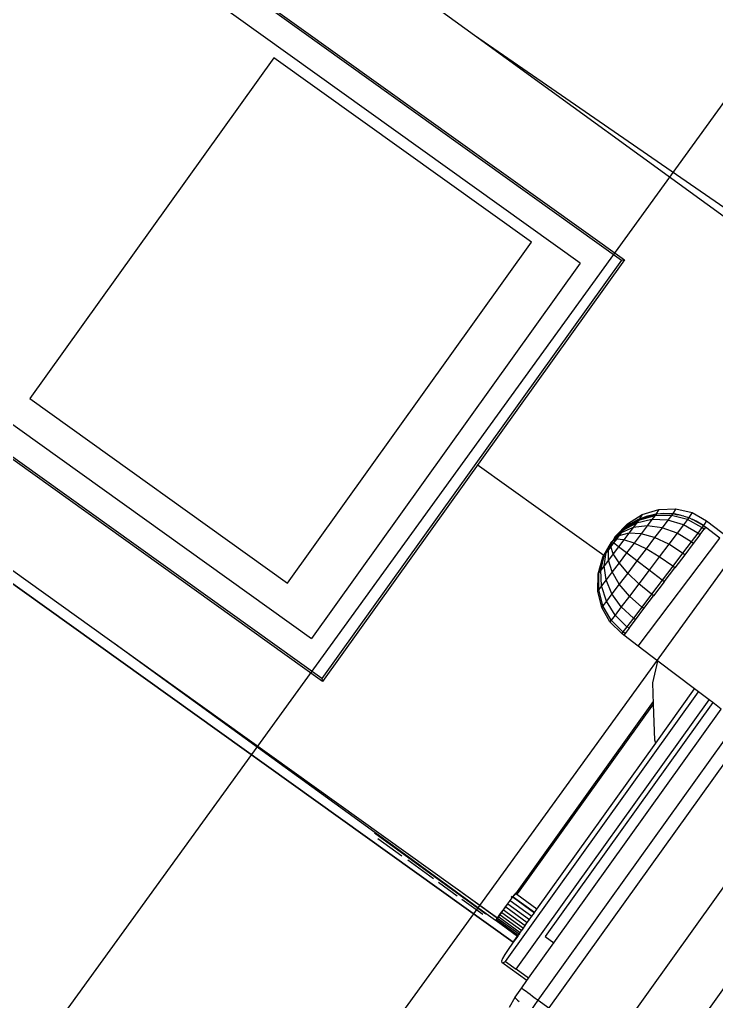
# Model space of a CAD drawing. Header units: metres. Extents: x 141303 to 146299, y 125960 to 127091.
# Drawn here: x 142376.65 to 142377.16, y 126613.816 to 126614.535 of the extents above; entities that cross this region are included whole.
import ezdxf

# ---------------------------------------------------------------- set-up
doc = ezdxf.new("R2010")
doc.units = ezdxf.units.M
doc.header["$MEASUREMENT"] = 0
doc.layers.add('Edges', color=7, linetype='Continuous')
doc.layers.add('NVMI_WALL', color=7, linetype='Continuous', lineweight=30)
doc.layers.add('WALL NEW', color=7, linetype='Continuous', lineweight=25)

# ---------------------------------------------------------------- blocks, each defined once
blk = doc.blocks.new('ultrasound machine pl')
at = {"layer": 'Edges'}
for p, q in [((144.487, 115.723), (144.487, 154.108)), ((144.564, 115.815), (144.564, 154.015)), ((166.217, 154.015), (166.217, 115.815)), ((166.294, 154.108), (166.294, 115.723)), ((140.236, 152.591), (140.24, 102.814)), ((140.24, 102.814), (140.243, 152.593)), ((140.24, 102.814), (140.24, 152.592)), ((145.681, 152.68), (145.681, 117.151)), ((165.1, 117.151), (165.1, 152.68)), ((140.682, 121.64), (140.682, 146.981)), ((170.436, 146.886), (170.303, 126.345)), ((164.618, 132.652), (146.989, 132.652)), ((146.989, 132.652), (146.989, 119.329)), ((164.618, 119.329), (164.618, 132.652)), ((170.303, 126.345), (170.212, 112.258)), ((170.303, 126.345), (170.721, 102.815)), ((140.696, 123.797), (140.682, 121.64)), ((140.682, 121.64), (140.609, 110.242)), ((140.682, 103.947), (140.682, 121.64)), ((146.989, 119.329), (164.618, 119.329)), ((165.1, 117.151), (145.681, 117.151)), ((144.564, 115.815), (144.487, 115.723)), ((166.294, 115.723), (144.487, 115.723)), ((166.217, 115.815), (144.564, 115.815)), ((155.699, 115.743), (155.699, 109.191)), ((166.217, 115.815), (166.294, 115.723)), ((140.584, 110.242), (140.547, 104.442)), ((140.609, 110.242), (140.571, 104.442)), ((140.609, 110.242), (140.584, 110.242)), ((140.477, 109.98), (140.468, 108.73)), ((154.911, 108.935), (155.594, 109.181)), ((154.978, 108.933), (155.65, 109.18)), ((155.117, 108.929), (155.722, 109.178)), ((155.34, 108.923), (155.838, 109.175)), ((155.594, 109.181), (156.322, 109.251)), ((155.65, 109.18), (155.594, 109.181)), ((155.633, 108.916), (155.99, 109.171)), ((155.65, 109.18), (156.345, 109.247)), ((155.722, 109.178), (155.65, 109.18)), ((155.722, 109.178), (156.345, 109.247)), ((155.838, 109.175), (155.722, 109.178)), ((155.838, 109.175), (156.345, 109.247)), ((155.99, 109.171), (155.838, 109.175)), ((155.975, 108.906), (156.167, 109.166)), ((155.99, 109.171), (156.345, 109.247)), ((156.167, 109.166), (155.99, 109.171)), ((156.167, 109.166), (156.368, 109.249)), ((156.357, 109.161), (156.167, 109.166)), ((156.345, 109.247), (156.322, 109.251)), ((156.343, 108.897), (156.357, 109.161)), ((156.345, 109.247), (156.348, 109.247)), ((156.348, 109.247), (156.368, 109.249)), ((156.357, 109.161), (156.368, 109.249)), ((156.549, 109.156), (156.357, 109.161)), ((156.368, 109.249), (156.371, 109.249)), ((156.371, 109.249), (156.376, 109.248)), ((156.376, 109.248), (156.385, 109.247)), ((156.41, 109.247), (156.385, 109.247)), ((156.882, 109.147), (156.385, 109.247)), ((156.727, 109.151), (156.385, 109.247)), ((156.549, 109.156), (156.385, 109.247)), ((156.42, 109.248), (156.41, 109.247)), ((156.438, 109.246), (156.42, 109.248)), ((156.608, 109.265), (156.438, 109.246)), ((157.076, 109.142), (156.438, 109.246)), ((156.728, 109.229), (156.438, 109.246)), ((157, 109.144), (156.438, 109.246)), ((156.727, 109.151), (156.549, 109.156)), ((156.713, 108.887), (156.549, 109.156)), ((156.608, 109.265), (157.343, 109.157)), ((156.882, 109.147), (156.727, 109.151)), ((157.058, 108.878), (156.727, 109.151)), ((157.082, 109.161), (156.728, 109.229)), ((157, 109.144), (156.882, 109.147)), ((157.355, 108.87), (156.882, 109.147)), ((157.076, 109.142), (157, 109.144)), ((157.585, 108.864), (157, 109.144)), ((157.731, 108.86), (157.076, 109.142)), ((157.103, 109.142), (157.076, 109.142)), ((157.136, 109.144), (157.082, 109.161)), ((157.103, 109.142), (157.783, 108.859)), ((157.343, 109.157), (157.136, 109.144)), ((157.425, 109.048), (157.136, 109.144)), ((157.343, 109.157), (158.023, 108.874)), ((157.75, 108.891), (157.425, 109.048)), ((154.319, 108.527), (154.911, 108.935)), ((154.395, 108.525), (154.978, 108.933)), ((154.591, 108.52), (155.117, 108.929)), ((154.907, 108.512), (155.34, 108.923)), ((154.978, 108.933), (154.911, 108.935)), ((155.117, 108.929), (154.978, 108.933)), ((155.34, 108.923), (155.117, 108.929)), ((155.321, 108.501), (155.633, 108.916)), ((155.633, 108.916), (155.34, 108.923)), ((155.975, 108.906), (155.633, 108.916)), ((155.805, 108.488), (155.975, 108.906)), ((156.343, 108.897), (155.975, 108.906)), ((156.326, 108.474), (156.343, 108.897)), ((156.713, 108.887), (156.343, 108.897)), ((157.058, 108.878), (156.713, 108.887)), ((156.848, 108.46), (156.713, 108.887)), ((157.355, 108.87), (157.058, 108.878)), ((157.336, 108.447), (157.058, 108.878)), ((157.585, 108.864), (157.355, 108.87)), ((157.757, 108.436), (157.355, 108.87)), ((157.731, 108.86), (157.585, 108.864)), ((158.081, 108.428), (157.585, 108.864)), ((158.288, 108.422), (157.731, 108.86)), ((157.783, 108.859), (157.731, 108.86)), ((157.798, 108.86), (157.75, 108.891)), ((157.783, 108.859), (158.347, 108.431)), ((157.804, 108.86), (157.798, 108.86)), ((157.8, 108.858), (157.798, 108.86)), ((157.804, 108.86), (157.8, 108.858)), ((157.809, 108.858), (157.804, 108.86)), ((158.023, 108.874), (157.809, 108.858)), ((157.862, 108.817), (157.809, 108.858)), ((158.051, 108.693), (157.862, 108.817)), ((158.023, 108.874), (158.602, 108.436)), ((158.324, 108.457), (158.051, 108.693)), ((140.458, 107.101), (140.466, 108.424)), ((153.859, 107.987), (154.319, 108.527)), ((153.942, 107.985), (154.395, 108.525)), ((154.182, 107.979), (154.591, 108.52)), ((154.395, 108.525), (154.319, 108.527)), ((154.591, 108.52), (154.395, 108.525)), ((154.569, 107.968), (154.907, 108.512)), ((154.907, 108.512), (154.591, 108.52)), ((155.321, 108.501), (154.907, 108.512)), ((155.076, 107.955), (155.321, 108.501)), ((155.805, 108.488), (155.321, 108.501)), ((155.669, 107.939), (155.805, 108.488)), ((156.326, 108.474), (155.805, 108.488)), ((156.306, 107.922), (156.326, 108.474)), ((156.848, 108.46), (156.326, 108.474)), ((157.336, 108.447), (156.848, 108.46)), ((156.946, 107.905), (156.848, 108.46)), ((157.757, 108.436), (157.336, 108.447)), ((157.544, 107.89), (157.336, 108.447)), ((158.081, 108.428), (157.757, 108.436)), ((158.059, 107.876), (157.757, 108.436)), ((158.288, 108.422), (158.081, 108.428)), ((158.456, 107.865), (158.081, 108.428)), ((158.709, 107.859), (158.288, 108.422)), ((158.361, 108.42), (158.288, 108.422)), ((158.347, 108.431), (158.324, 108.457)), ((158.377, 108.42), (158.324, 108.457)), ((158.347, 108.431), (158.361, 108.42)), ((158.377, 108.42), (158.361, 108.42)), ((158.361, 108.42), (158.393, 108.38)), ((158.602, 108.436), (158.377, 108.42)), ((158.496, 108.264), (158.377, 108.42)), ((158.714, 107.966), (158.393, 108.38)), ((158.496, 108.264), (158.393, 108.38)), ((158.564, 108.187), (158.496, 108.264)), ((158.644, 108.07), (158.564, 108.187)), ((158.602, 108.436), (159.04, 107.872)), ((153.562, 107.351), (153.859, 107.987)), ((153.649, 107.349), (153.942, 107.985)), ((153.942, 107.985), (153.859, 107.987)), ((153.917, 107.342), (154.182, 107.979)), ((154.182, 107.979), (153.942, 107.985)), ((154.569, 107.968), (154.182, 107.979)), ((154.349, 107.33), (154.569, 107.968)), ((155.076, 107.955), (154.569, 107.968)), ((154.914, 107.315), (155.076, 107.955)), ((155.669, 107.939), (155.076, 107.955)), ((155.575, 107.298), (155.669, 107.939)), ((156.306, 107.922), (155.669, 107.939)), ((156.286, 107.279), (156.306, 107.922)), ((156.946, 107.905), (156.306, 107.922)), ((157.544, 107.89), (156.946, 107.905)), ((157, 107.26), (156.946, 107.905)), ((158.059, 107.876), (157.544, 107.89)), ((157.666, 107.242), (157.544, 107.89)), ((158.456, 107.865), (158.059, 107.876)), ((158.241, 107.227), (158.059, 107.876)), ((158.709, 107.859), (158.456, 107.865)), ((158.684, 107.216), (158.456, 107.865)), ((158.806, 107.857), (158.644, 108.07)), ((158.714, 107.966), (158.644, 108.07)), ((158.966, 107.208), (158.709, 107.859)), ((158.8, 107.856), (158.709, 107.859)), ((158.714, 107.966), (158.8, 107.856)), ((158.806, 107.857), (158.8, 107.856)), ((158.8, 107.856), (158.874, 107.675)), ((159.04, 107.872), (158.806, 107.857)), ((158.903, 107.617), (158.806, 107.857)), ((159.04, 107.872), (159.307, 107.221)), ((153.537, 106.66), (153.649, 107.349)), ((153.649, 107.349), (153.562, 107.351)), ((153.563, 107.333), (153.562, 107.351)), ((153.917, 107.342), (153.649, 107.349)), ((153.815, 106.653), (153.917, 107.342)), ((154.349, 107.33), (153.917, 107.342)), ((158.876, 107.67), (158.874, 107.675)), ((158.903, 107.617), (158.876, 107.67)), ((158.929, 107.566), (158.903, 107.617)), ((158.96, 107.475), (158.903, 107.617)), ((158.96, 107.475), (158.929, 107.566)), ((158.983, 107.411), (158.96, 107.475)), ((158.983, 107.411), (159.067, 107.205)), ((153.448, 106.662), (153.563, 107.333)), ((153.451, 106.662), (153.563, 107.333)), ((154.261, 106.641), (154.349, 107.33)), ((154.914, 107.315), (154.349, 107.33)), ((154.846, 106.625), (154.914, 107.315)), ((155.575, 107.298), (154.914, 107.315)), ((155.531, 106.607), (155.575, 107.298)), ((156.286, 107.279), (155.575, 107.298)), ((156.267, 106.588), (156.286, 107.279)), ((157, 107.26), (156.286, 107.279)), ((157.666, 107.242), (157, 107.26)), ((157.005, 106.568), (157, 107.26)), ((158.241, 107.227), (157.666, 107.242)), ((157.696, 106.55), (157.666, 107.242)), ((158.684, 107.216), (158.241, 107.227)), ((158.29, 106.534), (158.241, 107.227)), ((158.966, 107.208), (158.684, 107.216)), ((158.75, 106.522), (158.684, 107.216)), ((159.041, 106.514), (158.966, 107.208)), ((159.067, 107.205), (158.966, 107.208)), ((159.307, 107.221), (159.067, 107.205)), ((159.067, 107.205), (159.087, 107.033)), ((159.09, 107.018), (159.087, 107.033)), ((159.12, 106.872), (159.09, 107.018)), ((159.09, 107.018), (159.146, 106.512)), ((159.307, 107.221), (159.386, 106.527)), ((140.45, 105.862), (140.456, 106.841)), ((153.425, 105.794), (153.447, 106.554)), ((153.447, 106.554), (153.448, 106.644)), ((153.536, 106.551), (153.447, 106.554)), ((153.448, 106.644), (153.448, 106.662)), ((153.451, 106.662), (153.448, 106.662)), ((153.537, 106.66), (153.451, 106.662)), ((153.536, 106.551), (153.537, 106.66)), ((153.813, 106.544), (153.536, 106.551)), ((153.815, 106.653), (153.537, 106.66)), ((153.813, 106.544), (153.815, 106.653)), ((153.813, 106.544), (154.26, 106.532)), ((154.261, 106.641), (153.815, 106.653)), ((154.26, 106.532), (154.261, 106.641)), ((154.26, 106.532), (154.845, 106.517)), ((154.846, 106.625), (154.261, 106.641)), ((154.845, 106.517), (154.846, 106.625)), ((154.845, 106.517), (155.528, 106.498)), ((155.531, 106.607), (154.846, 106.625)), ((155.528, 106.498), (155.531, 106.607)), ((156.267, 106.588), (155.531, 106.607)), ((156.264, 106.479), (156.267, 106.588)), ((157.005, 106.568), (156.267, 106.588)), ((157.002, 106.459), (157.005, 106.568)), ((157.696, 106.55), (157.005, 106.568)), ((157.692, 106.441), (157.696, 106.55)), ((158.29, 106.534), (157.696, 106.55)), ((158.286, 106.425), (158.29, 106.534)), ((158.75, 106.522), (158.29, 106.534)), ((158.745, 106.413), (158.75, 106.522)), ((159.041, 106.514), (158.75, 106.522)), ((159.037, 106.406), (159.041, 106.514)), ((159.146, 106.512), (159.041, 106.514)), ((159.146, 106.512), (159.12, 106.872)), ((159.386, 106.527), (159.146, 106.512)), ((159.386, 106.527), (159.355, 105.345)), ((156.264, 106.479), (155.528, 106.498)), ((156.264, 106.479), (157.002, 106.459)), ((157.692, 106.441), (157.002, 106.459)), ((158.286, 106.425), (157.692, 106.441)), ((158.745, 106.413), (158.286, 106.425)), ((158.745, 106.413), (159.037, 106.406)), ((159.141, 106.403), (159.037, 106.406)), ((159.123, 105.643), (159.141, 106.403)), ((159.146, 106.512), (159.141, 106.403)), ((140.696, 106.042), (140.683, 103.938)), ((153.397, 104.749), (153.425, 105.794)), ((153.425, 105.794), (159.123, 105.643)), ((140.441, 104.534), (140.448, 105.619)), ((152.533, 104.391), (153.397, 104.749)), ((153.346, 102.815), (153.397, 104.749)), ((140.571, 104.442), (140.547, 104.442)), ((140.571, 104.442), (140.568, 103.957)), ((151.823, 103.847), (152.533, 104.391)), ((140.568, 103.938), (140.561, 102.815)), ((140.568, 103.957), (140.568, 103.947)), ((140.568, 103.947), (140.568, 103.938)), ((140.568, 103.947), (140.682, 103.947)), ((140.568, 103.947), (140.582, 103.947)), ((140.568, 103.938), (140.582, 103.938)), ((140.582, 103.938), (140.575, 102.815)), ((140.582, 103.947), (140.582, 103.938)), ((140.582, 103.947), (140.619, 103.947)), ((140.582, 103.938), (140.619, 103.938)), ((140.619, 103.938), (140.612, 102.815)), ((140.619, 103.947), (140.619, 103.938)), ((140.619, 103.947), (140.679, 103.946)), ((140.619, 103.938), (140.679, 103.938)), ((140.679, 103.938), (140.671, 102.815)), ((140.679, 103.946), (140.679, 103.938)), ((140.679, 103.946), (140.76, 103.946)), ((140.679, 103.938), (140.682, 103.938)), ((140.682, 103.947), (140.696, 103.947)), ((140.682, 103.938), (140.682, 103.947)), ((140.682, 103.938), (140.76, 103.938)), ((140.76, 103.938), (140.753, 102.815)), ((140.76, 103.946), (140.76, 103.938)), ((140.76, 103.946), (140.861, 103.945)), ((140.76, 103.938), (140.861, 103.938)), ((140.861, 103.938), (140.854, 102.815)), ((140.861, 103.945), (140.861, 103.938)), ((140.861, 103.945), (140.981, 103.944)), ((140.861, 103.938), (140.981, 103.938)), ((140.981, 103.938), (140.974, 102.815)), ((140.981, 103.944), (140.981, 103.938)), ((140.981, 103.944), (141.117, 103.942)), ((140.981, 103.938), (141.117, 103.938)), ((141.117, 103.938), (141.11, 102.815)), ((141.117, 103.942), (141.117, 103.938)), ((141.117, 103.942), (141.268, 103.941)), ((141.117, 103.938), (141.268, 103.938)), ((141.268, 103.938), (141.261, 102.815)), ((141.268, 103.941), (141.268, 103.938)), ((141.268, 103.941), (141.43, 103.938)), ((141.268, 103.938), (141.43, 103.938)), ((141.43, 103.938), (141.423, 102.815)), ((141.43, 103.938), (141.601, 103.938)), ((141.601, 103.938), (141.594, 102.815)), ((141.601, 103.938), (141.732, 103.938)), ((141.788, 103.984), (141.732, 103.984)), ((141.732, 103.984), (141.732, 103.938)), ((141.732, 103.938), (141.778, 103.938)), ((141.778, 103.914), (141.771, 102.815)), ((141.778, 103.938), (141.893, 103.938)), ((141.778, 103.914), (141.778, 103.938)), ((141.778, 103.938), (141.958, 103.913)), ((141.778, 102.815), (141.778, 103.914)), ((141.893, 103.938), (141.958, 103.935)), ((141.951, 102.815), (141.958, 103.863)), ((141.958, 103.913), (141.958, 103.935)), ((141.958, 103.863), (141.958, 103.913)), ((141.958, 103.913), (151.909, 103.913)), ((141.958, 103.871), (142.073, 103.868)), ((141.958, 103.863), (142.073, 103.847)), ((142.073, 103.847), (151.823, 103.847)), ((150.613, 102.918), (151.823, 103.847)), ((139.62, 102.802), (139.431, 102.781)), ((139.875, 102.814), (139.62, 102.802)), ((140.19, 102.815), (139.875, 102.814)), ((140.24, 102.814), (140.19, 102.815)), ((140.24, 102.814), (140.236, 102.802)), ((140.243, 102.802), (140.24, 102.814)), ((140.24, 102.802), (140.24, 102.814)), ((140.243, 102.814), (140.24, 102.814)), ((140.243, 102.814), (140.561, 102.815)), ((140.56, 102.807), (140.243, 102.814)), ((140.561, 102.815), (140.56, 102.807)), ((140.56, 102.807), (140.561, 102.802)), ((140.574, 102.802), (140.56, 102.807)), ((140.561, 102.815), (140.575, 102.815)), ((140.574, 102.802), (140.575, 102.815)), ((140.612, 102.802), (140.574, 102.802)), ((140.575, 102.815), (140.612, 102.815)), ((140.612, 102.815), (140.671, 102.815)), ((140.612, 102.802), (140.612, 102.815)), ((140.671, 102.802), (140.612, 102.802)), ((140.671, 102.815), (140.671, 102.802)), ((140.671, 102.815), (140.753, 102.815)), ((140.684, 102.802), (140.671, 102.802)), ((140.753, 102.815), (140.752, 102.802)), ((140.753, 102.815), (140.854, 102.815)), ((140.854, 102.815), (140.854, 102.802)), ((140.854, 102.815), (140.974, 102.815)), ((140.974, 102.815), (140.974, 102.802)), ((140.974, 102.815), (141.11, 102.815)), ((141.11, 102.815), (141.11, 102.802)), ((141.11, 102.815), (141.261, 102.815)), ((141.261, 102.815), (141.261, 102.802)), ((141.261, 102.815), (141.423, 102.815)), ((141.423, 102.815), (141.423, 102.802)), ((141.423, 102.815), (141.594, 102.815)), ((141.594, 102.815), (141.594, 102.802)), ((141.594, 102.815), (141.771, 102.815)), ((141.771, 102.815), (141.771, 102.802)), ((141.771, 102.815), (141.778, 102.815)), ((141.778, 102.802), (141.778, 102.815)), ((141.778, 102.815), (141.785, 102.815)), ((141.785, 102.815), (141.951, 102.815)), ((141.951, 102.802), (141.951, 102.815)), ((141.951, 102.815), (150.534, 102.815)), ((150.524, 102.802), (150.534, 102.815)), ((150.534, 102.815), (150.613, 102.918)), ((150.534, 102.815), (153.346, 102.815)), ((153.341, 102.611), (153.346, 102.815)), ((139.312, 102.75), (139.265, 102.711)), ((139.265, 102.711), (139.292, 102.664)), ((139.265, 101.411), (139.265, 102.711)), ((139.292, 102.664), (139.392, 102.611)), ((139.431, 102.781), (139.312, 102.75)), ((139.392, 102.611), (153.341, 102.611)), ((139.392, 102.611), (139.392, 102.047)), ((153.326, 102.047), (153.341, 102.611)), ((139.392, 102.047), (153.326, 102.047)), ((139.392, 101.411), (139.392, 102.047)), ((153.321, 101.858), (153.326, 102.047)), ((153.321, 101.858), (141.221, 101.858)), ((141.221, 101.858), (141.221, 101.411)), ((153.309, 101.411), (153.321, 101.858)), ((137.935, 101.356), (138.412, 101.397)), ((138.366, 101.248), (138.357, 101.163)), ((138.376, 101.314), (138.366, 101.248)), ((138.387, 101.362), (138.376, 101.314)), ((138.399, 101.39), (138.387, 101.362)), ((138.412, 101.397), (138.399, 101.39)), ((138.412, 101.397), (138.894, 101.411)), ((138.418, 101.39), (138.412, 101.397)), ((138.881, 101.178), (138.879, 101.077)), ((138.883, 101.262), (138.881, 101.178)), ((138.885, 101.329), (138.883, 101.262)), ((138.888, 101.376), (138.885, 101.329)), ((138.891, 101.404), (138.888, 101.376)), ((138.894, 101.411), (138.891, 101.404)), ((138.896, 101.404), (138.894, 101.411)), ((138.894, 101.411), (139.265, 101.411)), ((139.265, 101.404), (139.265, 101.411)), ((139.265, 101.411), (139.392, 101.411)), ((139.392, 101.404), (139.392, 101.411)), ((139.392, 101.411), (141.221, 101.411)), ((141.221, 101.411), (141.221, 101.404)), ((141.221, 101.411), (153.309, 101.411)), ((138.877, 100.961), (138.876, 100.832)), ((138.876, 100.832), (138.876, 100.693)), ((138.879, 101.077), (138.877, 100.961)), ((138.336, 100.53), (138.876, 100.545)), ((138.876, 100.693), (138.876, 100.545)), ((138.876, 100.545), (138.876, 99.986)), ((138.876, 100.545), (173.72, 100.545)), ((173.72, 99.986), (138.876, 99.986)), ((176.198, 96.986), (137.854, 96.986)), ((139.02, 94.486), (145.229, 94.486))]:
    blk.add_line(p, q, dxfattribs=at)

msp = doc.modelspace()

# ---------------------------------------------------------------- linework, layer by layer
at = {"layer": 'NVMI_WALL'}
for p, q in [((142376.42355, 126613.10912), (142379.82547, 126617.80745)), ((142376.25983, 126613.22402), (142379.54444, 126617.76034))]:
    msp.add_line(p, q, dxfattribs=at)

# ---------------------------------------------------------------- block references
at = {"layer": 'WALL NEW', "xscale": 0.01741392623643738, "yscale": 0.01741392623643738, "zscale": 0.01741392623643738, "rotation": 54.38654421764577}
msp.add_blockref('ultrasound machine pl', (142377.04458, 126610.83178), dxfattribs=at)

doc.saveas('drawing.dxf')
